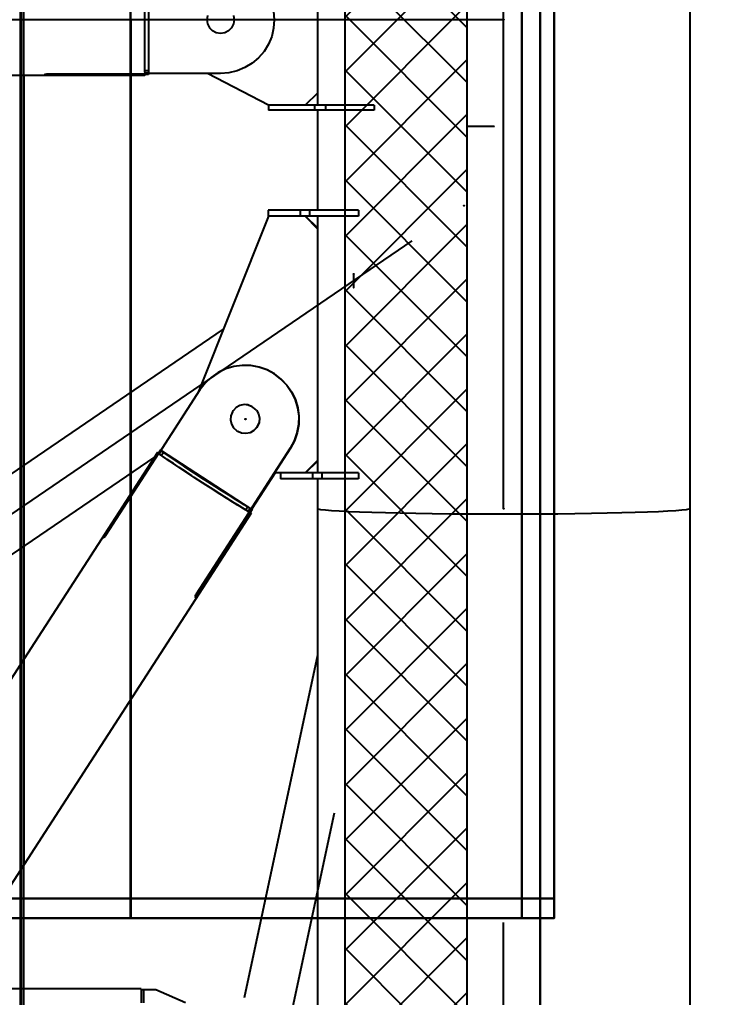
# Model space of a CAD drawing. Header units: millimetres. Extents: x 150209.93 to 150215.05, y 136675.65 to 136679.93.
# Drawn here: x 150211.3627 to 150211.4199, y 136677.7148 to 136677.7948 of the extents above; entities that cross this region are included whole.
import ezdxf

# ---------------------------------------------------------------- set-up
doc = ezdxf.new("R2010")
doc.units = ezdxf.units.MM
doc.header["$LTSCALE"] = 0.25
for name, pattern in [('CENTER', [50.8, 31.75, -6.35, 6.35, -6.35]), ('HIDDEN', [9.525, 6.35, -3.175]), ('XKITLINE00', [0]), ('XKITLINE02', [4, 2, -2])]:
    doc.linetypes.add(name, pattern=pattern)
doc.layers.add('Horizontal Surface', color=7, linetype='Continuous')
doc.layers.add('Wall', color=7, linetype='Continuous')
doc.styles.add('ROMANS', font='romans.shx')
doc.dimstyles.new('MD300', dxfattribs={"dimtxt": 2.5, "dimasz": 2.5, "dimexe": 1, "dimexo": 1, "dimgap": 0.5, "dimtad": 1, "dimdec": 1, "dimlfac": 50, "dimrnd": 0.5, "dimdsep": 46, "dimtxsty": 'ROMANS', "dimcen": 1, "dimclrd": 146, "dimclre": 146, "dimclrt": 30, "dimadec": 1, "dimazin": 2, "dimtfac": 1, "dimtdec": 1, "dimtmove": 0, "dimatfit": 1, "dimfxl": 1, "dimtolj": 1, "dimtzin": 0, "dimlwd": -1, "dimlwe": -1, "dimarcsym": 0})

# ---------------------------------------------------------------- blocks, each defined once
blk = doc.blocks.new('çatıı')
h = blk.add_hatch()
h.set_pattern_fill('ANSI37', color=1, scale=5, style=0)
h.set_pattern_definition([(45, (-69476.393, -4107.69), (-11.2253202, 11.2253202), []), (135, (-69476.393, -4107.69), (-11.2253202, -11.2253202), [])])
h.paths.add_polyline_path([(12355, 11470.27), (12305, 11470.27), (12305, 10170.27), (12355, 10170.27)])
at = {"color": 8, "linetype": 'CENTER'}
for p, q in [((11840, 11640.27), (12370, 10820.27)), ((12196.41, 11633.65), (12370, 10820.27)), ((12370, 10620.27), (12370, 11020.27)), ((12370, 10820.27), (11840, 10820.27)), ((11840, 10000.27), (12370, 10820.27)), ((12196.41, 10006.9), (12370, 10820.27)), ((12366.15, 10776.6), (12355.2, 10776.6)), ((11919.38, 10448.31), (12353.76, 10744.2)), ((12308.69, 10710.73), (12308.69, 10716.27)), ((12264.21, 10656.91), (12264.6, 10656.91)), ((12370, 8951.04), (12370, 10620.27))]:
    blk.add_line(p, q, dxfattribs=at)
at = {"color": 116, "linetype": 'XKITLINE02', "true_color": 0x136734}
for p, q in [((12172.3, 10060.36), (12172.3, 11600.44)), ((12172.84, 10060.36), (12172.84, 11600.44)), ((12173.69, 10060.36), (12173.69, 11600.44)), ((12305, 11470.27), (12305, 10170.27)), ((12355, 11470.27), (12355, 10170.27)), ((12172.3, 10409.49), (12172.3, 11231.06)), ((12172.84, 10409.49), (12172.84, 11231.06)), ((12173.69, 10474.48), (12173.69, 11231.06)), ((12173.69, 10797.42), (12173.69, 10843.12)), ((12173.69, 10638.05), (12173.69, 10605.03)), ((12173.69, 10558.63), (12173.69, 10474.48))]:
    blk.add_line(p, q, dxfattribs=at)
at = {"color": 116, "linetype": 'HIDDEN', "true_color": 0x136734}
for p, q in [((12305, 11470.27), (12305, 10170.27)), ((12355, 11470.27), (12355, 10170.27))]:
    blk.add_line(p, q, dxfattribs=at)
at = {"color": 1}
for p, q in [((12305, 11470.27), (12305, 10170.27)), ((12355, 11470.27), (12355, 10170.27))]:
    blk.add_line(p, q, dxfattribs=at)
at = {"color": 8, "linetype": 'XKITLINE00'}
for p, q in [((12446.2, 11020.27), (12446.2, 10620.27)), ((12293.8, 10850.27), (12293.8, 10790.27)), ((12223.2, 10798.8), (12223.2, 10842.61)), ((12224.7, 10839.58), (12224.7, 10798.4)), ((12248.87, 10822.01), (12248.6, 10820.27)), ((12259.52, 10822.01), (12259.8, 10820.27)), ((12275.92, 10823.72), (12276.2, 10820.27)), ((12248.6, 10820.27), (12248.87, 10818.54)), ((12248.87, 10818.54), (12249.66, 10816.98)), ((12250.9, 10815.74), (12249.66, 10816.98)), ((12258.73, 10816.98), (12257.49, 10815.74)), ((12259.52, 10818.54), (12258.73, 10816.98)), ((12259.8, 10820.27), (12259.52, 10818.54)), ((12275.92, 10816.83), (12275.12, 10813.48)), ((12276.2, 10820.27), (12275.92, 10816.83)), ((12252.46, 10814.95), (12250.9, 10815.74)), ((12254.2, 10814.67), (12252.46, 10814.95)), ((12255.93, 10814.95), (12254.2, 10814.67)), ((12257.49, 10815.74), (12255.93, 10814.95)), ((12275.12, 10813.48), (12273.8, 10810.29)), ((12273.8, 10810.29), (12271.99, 10807.34)), ((12269.75, 10804.72), (12267.13, 10802.48)), ((12271.99, 10807.34), (12269.75, 10804.72)), ((12264.18, 10800.67), (12260.99, 10799.35)), ((12267.13, 10802.48), (12264.18, 10800.67)), ((12223.2, 10797.42), (11986.8, 10797.42)), ((12182.19, 10797.77), (12182.11, 10797.74)), ((12182.11, 10797.74), (12182.11, 10797.72)), ((12182.19, 10797.69), (12182.11, 10797.72)), ((12182.36, 10797.84), (12182.19, 10797.77)), ((12182.36, 10797.67), (12182.19, 10797.69)), ((12182.6, 10797.89), (12182.36, 10797.84)), ((12182.6, 10797.65), (12182.36, 10797.67)), ((12182.89, 10797.93), (12182.6, 10797.89)), ((12182.89, 10797.64), (12182.6, 10797.65)), ((12183.2, 10797.94), (12182.89, 10797.93)), ((12182.89, 10797.93), (12182.89, 10797.64)), ((12183.2, 10797.63), (12182.89, 10797.64)), ((12223.2, 10797.94), (12183.2, 10797.94)), ((12183.2, 10797.94), (12183.2, 10797.63)), ((12223.2, 10797.63), (12183.2, 10797.63)), ((12224.7, 10799.42), (12223.2, 10799.42)), ((12223.2, 10798.8), (12223.2, 10797.42)), ((12224.7, 10798.4), (12223.2, 10798.4)), ((12254.2, 10798.27), (12223.2, 10798.27)), ((12224.7, 10798.06), (12223.2, 10798.06)), ((12224.7, 10797.96), (12223.2, 10797.96)), ((12224.7, 10797.92), (12223.2, 10797.92)), ((12224.7, 10798.27), (12224.7, 10798.06)), ((12224.7, 10798.06), (12224.7, 10797.96)), ((12224.7, 10797.96), (12224.7, 10797.92)), ((12273.76, 10785.29), (12248.81, 10798.27)), ((12257.64, 10798.55), (12254.2, 10798.27)), ((12260.99, 10799.35), (12257.64, 10798.55)), ((12293.8, 10790.27), (12288.8, 10785.27)), ((12293.8, 10790.27), (12293.8, 10785.27)), ((12317.11, 10785.27), (12273.76, 10785.27)), ((12273.76, 10785.27), (12273.76, 10783.27)), ((12292.65, 10785.27), (12292.65, 10783.27)), ((12297.11, 10785.27), (12297.11, 10783.27)), ((12317.11, 10785.27), (12317.11, 10783.27)), ((12317.11, 10783.27), (12273.76, 10783.27)), ((12293.8, 10783.27), (12293.8, 10742.41)), ((12273.71, 10742.41), (12273.71, 10739.91)), ((12310.63, 10742.41), (12273.71, 10742.41)), ((12286.83, 10742.41), (12286.83, 10739.91)), ((12290.64, 10742.41), (12290.64, 10739.91)), ((12310.63, 10742.41), (12310.63, 10739.91)), ((12273.81, 10739.91), (12244.87, 10667.5)), ((12310.63, 10739.91), (12273.71, 10739.91)), ((12288.8, 10739.91), (12293.79, 10734.93)), ((12288.98, 10739.91), (12293.8, 10735.1)), ((12293.8, 10739.91), (12293.8, 10634.91)), ((12255.33, 10693.66), (11956.48, 10490.09)), ((12256.3, 10677.44), (12253.19, 10675.95)), ((12259.6, 10678.42), (12256.3, 10677.44)), ((12263.02, 10678.88), (12259.6, 10678.42)), ((12263.11, 10678.88), (12263.02, 10678.88)), ((12266.47, 10678.8), (12263.02, 10678.88)), ((12263.11, 10678.88), (12263.1, 10678.88)), ((12266.56, 10678.8), (12263.11, 10678.88)), ((12269.87, 10678.18), (12266.47, 10678.8)), ((12269.95, 10678.18), (12266.56, 10678.8)), ((12273.12, 10677.03), (12269.87, 10678.18)), ((12273.21, 10677.03), (12269.95, 10678.18)), ((12276.15, 10675.39), (12273.12, 10677.03)), ((12276.24, 10675.39), (12273.21, 10677.03)), ((12250.35, 10673.99), (12247.85, 10671.6)), ((12253.19, 10675.95), (12250.35, 10673.99)), ((12278.9, 10673.29), (12276.15, 10675.39)), ((12278.98, 10673.29), (12276.24, 10675.39)), ((12278.9, 10673.29), (12281.28, 10670.79)), ((12278.98, 10673.29), (12281.36, 10670.79)), ((12245.75, 10668.86), (12228.93, 10642.83)), ((12247.85, 10671.6), (12245.75, 10668.86)), ((12281.28, 10670.79), (12283.23, 10667.95)), ((12281.36, 10670.79), (12283.32, 10667.95)), ((12283.23, 10667.95), (12284.73, 10664.84)), ((12283.32, 10667.95), (12284.81, 10664.84)), ((12284.73, 10664.84), (12285.71, 10661.53)), ((12284.81, 10664.84), (12285.8, 10661.53)), ((12260.58, 10661.61), (12259.41, 10660.3)), ((12262.1, 10662.48), (12260.58, 10661.61)), ((12263.81, 10662.85), (12262.1, 10662.48)), ((12265.55, 10662.67), (12263.81, 10662.85)), ((12263.84, 10662.85), (12263.81, 10662.85)), ((12263.84, 10662.85), (12263.83, 10662.85)), ((12265.54, 10662.68), (12263.84, 10662.85)), ((12267.15, 10661.96), (12265.55, 10662.67)), ((12267.18, 10661.96), (12265.58, 10662.67)), ((12267.57, 10661.69), (12267.15, 10661.96)), ((12267.18, 10661.96), (12267.15, 10661.96)), ((12267.6, 10661.69), (12267.18, 10661.96)), ((12268.87, 10660.52), (12267.57, 10661.69)), ((12267.6, 10661.69), (12267.57, 10661.69)), ((12268.9, 10660.52), (12267.6, 10661.69)), ((12285.71, 10661.53), (12286.17, 10658.11)), ((12285.8, 10661.53), (12286.26, 10658.11)), ((12258.43, 10658.28), (12258.25, 10656.54)), ((12259.14, 10659.88), (12258.43, 10658.28)), ((12259.41, 10660.3), (12259.14, 10659.88)), ((12268.87, 10660.52), (12269.75, 10659.01)), ((12268.9, 10660.52), (12269.78, 10659.01)), ((12269.75, 10659.01), (12270.12, 10657.29)), ((12269.78, 10659.01), (12270.15, 10657.29)), ((12270.12, 10657.29), (12269.94, 10655.55)), ((12270.15, 10657.29), (12269.97, 10655.55)), ((12286.17, 10658.11), (12286.08, 10654.66)), ((12286.26, 10658.11), (12286.17, 10654.66)), ((12258.25, 10656.54), (12258.62, 10654.82)), ((12258.62, 10654.82), (12259.5, 10653.31)), ((12260.8, 10652.14), (12259.5, 10653.31)), ((12268.96, 10653.53), (12267.79, 10652.22)), ((12268.99, 10653.53), (12267.82, 10652.22)), ((12269.23, 10653.95), (12268.96, 10653.53)), ((12268.99, 10653.53), (12268.96, 10653.53)), ((12269.26, 10653.95), (12268.99, 10653.53)), ((12269.94, 10655.55), (12269.23, 10653.95)), ((12269.26, 10653.95), (12269.23, 10653.95)), ((12269.97, 10655.55), (12269.26, 10653.95)), ((12286.08, 10654.66), (12285.46, 10651.26)), ((12286.17, 10654.66), (12285.55, 10651.26)), ((12261.22, 10651.87), (12260.8, 10652.14)), ((12262.82, 10651.16), (12261.22, 10651.87)), ((12264.56, 10650.98), (12262.82, 10651.16)), ((12266.28, 10651.34), (12264.56, 10650.98)), ((12264.59, 10650.98), (12264.56, 10650.98)), ((12264.59, 10650.98), (12264.57, 10650.98)), ((12266.3, 10651.34), (12264.59, 10650.98)), ((12267.79, 10652.22), (12266.28, 10651.34)), ((12267.82, 10652.22), (12266.3, 10651.34)), ((12285.46, 10651.26), (12284.32, 10648)), ((12285.55, 10651.26), (12284.41, 10648)), ((12282.76, 10644.97), (12244.23, 10585.35)), ((12282.68, 10644.97), (12265.85, 10618.94)), ((12284.32, 10648), (12282.68, 10644.97)), ((12282.76, 10644.97), (12282.68, 10644.97)), ((12284.41, 10648), (12282.76, 10644.97)), ((12284.41, 10648), (12284.32, 10648)), ((12228.41, 10643.29), (11948.33, 10209.97)), ((12227.27, 10641.53), (11971.33, 10467.19)), ((12228.52, 10643.16), (12206.81, 10609.57)), ((12228.87, 10642.87), (12207.16, 10609.28)), ((12228.72, 10643.16), (12228.41, 10643.29)), ((12228.41, 10643.29), (12228.52, 10643.16)), ((12228.96, 10642.87), (12228.52, 10643.16)), ((12228.86, 10643.07), (12228.72, 10643.16)), ((12229.63, 10644.26), (12228.82, 10643)), ((12228.82, 10643), (12228.89, 10642.92)), ((12229.23, 10642.63), (12228.87, 10642.87)), ((12229.29, 10642.54), (12228.87, 10642.87)), ((12229.7, 10644.18), (12228.89, 10642.92)), ((12228.96, 10642.87), (12228.89, 10642.92)), ((12229.23, 10642.64), (12228.93, 10642.83)), ((12230.04, 10643.89), (12229.23, 10642.63)), ((12230.06, 10642.02), (12229.23, 10642.63)), ((12230.57, 10641.63), (12229.29, 10642.54)), ((12229.64, 10644.28), (12229.63, 10644.26)), ((12229.63, 10644.26), (12229.7, 10644.18)), ((12229.73, 10644.26), (12229.64, 10644.28)), ((12229.77, 10644.13), (12229.7, 10644.18)), ((12229.82, 10644.21), (12229.73, 10644.26)), ((12266.36, 10620.39), (12230.04, 10643.89)), ((12230.87, 10643.28), (12230.04, 10643.89)), ((12230.87, 10643.28), (12230.06, 10642.02)), ((12231.3, 10641.15), (12230.06, 10642.02)), ((12232.38, 10640.39), (12230.57, 10641.63)), ((12232.12, 10642.41), (12230.87, 10643.28)), ((12232.94, 10640.02), (12231.3, 10641.15)), ((12233.76, 10641.28), (12232.12, 10642.41)), ((12235.75, 10639.94), (12233.76, 10641.28)), ((12234.64, 10638.86), (12232.38, 10640.39)), ((12234.93, 10638.68), (12232.94, 10640.02)), ((12237.3, 10637.09), (12234.64, 10638.86)), ((12237.23, 10637.15), (12234.93, 10638.68)), ((12238.04, 10638.41), (12235.75, 10639.94)), ((12239.77, 10635.47), (12237.23, 10637.15)), ((12240.27, 10635.13), (12237.3, 10637.09)), ((12240.58, 10636.73), (12238.04, 10638.41)), ((12243.31, 10634.94), (12240.58, 10636.73)), ((12293.79, 10639.9), (12288.81, 10634.91)), ((12293.8, 10639.73), (12288.98, 10634.91)), ((12242.49, 10633.68), (12239.77, 10635.47)), ((12243.46, 10633.04), (12240.27, 10635.13)), ((12245.35, 10631.82), (12242.49, 10633.68)), ((12246.16, 10633.08), (12243.31, 10634.94)), ((12246.78, 10630.88), (12243.46, 10633.04)), ((12249.06, 10631.2), (12246.16, 10633.08)), ((12276.48, 10634.91), (12266.97, 10620.2)), ((12276.57, 10634.91), (12267.03, 10620.15)), ((12278.7, 10634.91), (12276.28, 10634.91)), ((12278.7, 10634.91), (12278.7, 10632.41)), ((12310.63, 10634.91), (12278.7, 10634.91)), ((12291.83, 10634.91), (12291.83, 10632.41)), ((12295.64, 10634.91), (12295.64, 10632.41)), ((12310.63, 10634.91), (12310.63, 10632.41)), ((12248.25, 10629.94), (12245.35, 10631.82)), ((12250.12, 10628.73), (12246.78, 10630.88)), ((12251.14, 10628.09), (12248.25, 10629.94)), ((12251.95, 10629.35), (12249.06, 10631.2)), ((12253.38, 10626.64), (12250.12, 10628.73)), ((12254.75, 10627.56), (12251.95, 10629.35)), ((12310.63, 10632.41), (12278.7, 10632.41)), ((12293.8, 10632.41), (12293.8, 10620.27)), ((12253.94, 10626.3), (12251.14, 10628.09)), ((12256.47, 10624.68), (12253.38, 10626.64)), ((12256.59, 10624.62), (12253.94, 10626.3)), ((12257.41, 10625.88), (12254.75, 10627.56)), ((12259.29, 10622.91), (12256.47, 10624.68)), ((12259.84, 10624.35), (12257.41, 10625.88)), ((12259.03, 10623.09), (12256.59, 10624.62)), ((12261.19, 10621.75), (12259.03, 10623.09)), ((12261.75, 10621.38), (12259.29, 10622.91)), ((12262, 10623.01), (12259.84, 10624.35)), ((12263.02, 10620.62), (12261.19, 10621.75)), ((12263.79, 10620.14), (12261.75, 10621.38)), ((12263.83, 10621.88), (12262, 10623.01)), ((12265.3, 10621), (12263.83, 10621.88)), ((12265.3, 10621), (12264.48, 10619.74)), ((12266.36, 10620.39), (12265.3, 10621)), ((12266.76, 10618.47), (11986.68, 10185.15)), ((12265.9, 10618.9), (12244.19, 10585.31)), ((12266.44, 10618.61), (12244.73, 10585.02)), ((12264.48, 10619.74), (12263.02, 10620.62)), ((12265.33, 10619.22), (12263.79, 10620.14)), ((12265.54, 10619.13), (12264.48, 10619.74)), ((12265.9, 10618.9), (12265.33, 10619.22)), ((12266.36, 10620.39), (12265.54, 10619.13)), ((12265.85, 10618.94), (12265.54, 10619.14)), ((12265.9, 10618.9), (12265.54, 10619.13)), ((12265.88, 10618.94), (12265.85, 10618.94)), ((12265.88, 10618.94), (12265.87, 10618.92)), ((12266.08, 10618.85), (12265.94, 10618.94)), ((12266.44, 10618.61), (12265.94, 10618.94)), ((12266.89, 10620.11), (12266.08, 10618.85)), ((12266.25, 10618.77), (12266.08, 10618.85)), ((12267.06, 10620.03), (12266.25, 10618.77)), ((12266.34, 10618.75), (12266.25, 10618.77)), ((12267.15, 10620.01), (12266.34, 10618.75)), ((12266.65, 10618.61), (12266.37, 10618.79)), ((12266.76, 10618.47), (12266.44, 10618.61)), ((12266.65, 10618.61), (12266.76, 10618.47)), ((12266.89, 10620.11), (12266.76, 10620.2)), ((12267.1, 10620.11), (12266.82, 10620.29)), ((12267.06, 10620.03), (12266.89, 10620.11)), ((12267.15, 10620.01), (12267.06, 10620.03)), ((12267.1, 10620.11), (12267.17, 10620.03)), ((12267.17, 10620.03), (12267.15, 10620.01)), ((12294.16, 10620.05), (12293.8, 10620.27)), ((12294.16, 10620.05), (12293.8, 10620.27)), ((12293.8, 10620.27), (12293.8, 10037.15)), ((12295.26, 10619.83), (12294.16, 10620.05)), ((12295.26, 10619.83), (12294.16, 10620.05)), ((12297.08, 10619.61), (12295.26, 10619.83)), ((12297.08, 10619.61), (12295.26, 10619.83)), ((12299.6, 10619.39), (12297.08, 10619.61)), ((12299.6, 10619.39), (12297.08, 10619.61)), ((12302.79, 10619.19), (12299.6, 10619.39)), ((12306.64, 10619), (12302.79, 10619.19)), ((12311.09, 10618.82), (12306.64, 10619)), ((12316.11, 10618.65), (12311.09, 10618.82)), ((12321.65, 10618.5), (12316.11, 10618.65)), ((12327.66, 10618.36), (12321.65, 10618.5)), ((12334.07, 10618.25), (12327.66, 10618.36)), ((12340.83, 10618.15), (12334.07, 10618.25)), ((12347.88, 10618.07), (12340.83, 10618.15)), ((12355.13, 10618.02), (12347.88, 10618.07)), ((12362.53, 10617.99), (12355.13, 10618.02)), ((12370, 10617.97), (12362.53, 10617.99)), ((12377.46, 10617.99), (12370, 10617.97)), ((12384.86, 10618.02), (12377.46, 10617.99)), ((12392.12, 10618.07), (12384.86, 10618.02)), ((12399.16, 10618.15), (12392.12, 10618.07)), ((12405.92, 10618.25), (12399.16, 10618.15)), ((12412.33, 10618.36), (12405.92, 10618.25)), ((12418.34, 10618.5), (12412.33, 10618.36)), ((12423.88, 10618.65), (12418.34, 10618.5)), ((12428.9, 10618.82), (12423.88, 10618.65)), ((12433.35, 10619), (12428.9, 10618.82)), ((12437.2, 10619.19), (12433.35, 10619)), ((12440.39, 10619.39), (12437.2, 10619.19)), ((12442.91, 10619.61), (12440.39, 10619.39)), ((12442.91, 10619.61), (12440.39, 10619.39)), ((12444.73, 10619.83), (12442.91, 10619.61)), ((12444.73, 10619.83), (12442.91, 10619.61)), ((12445.83, 10620.05), (12444.73, 10619.83)), ((12445.83, 10620.05), (12444.73, 10619.83)), ((12446.2, 10620.27), (12445.83, 10620.05)), ((12446.2, 10620.27), (12445.83, 10620.05)), ((12446.2, 10620.27), (12446.2, 8951.04)), ((12206.31, 10608.75), (12206.2, 10608.55)), ((12206.45, 10608.99), (12206.31, 10608.75)), ((12206.62, 10609.27), (12206.45, 10608.99)), ((12206.76, 10608.74), (12206.57, 10608.54)), ((12206.81, 10609.57), (12206.62, 10609.27)), ((12206.99, 10609.03), (12206.62, 10609.27)), ((12206.96, 10608.99), (12206.76, 10608.74)), ((12207.19, 10609.32), (12206.81, 10609.57)), ((12207.16, 10609.28), (12206.96, 10608.99)), ((12206.2, 10608.55), (12206.14, 10608.42)), ((12206.14, 10608.41), (12206.17, 10608.34)), ((12206.26, 10608.33), (12206.17, 10608.34)), ((12206.4, 10608.4), (12206.26, 10608.33)), ((12206.57, 10608.54), (12206.4, 10608.4)), ((12243.87, 10584.72), (12243.78, 10584.45)), ((12244.02, 10585.01), (12243.87, 10584.72)), ((12244.19, 10585.31), (12244.02, 10585.01)), ((12244.54, 10584.73), (12244.04, 10585.06)), ((12244.73, 10585.02), (12244.23, 10585.35)), ((12244.54, 10584.73), (12244.35, 10584.47)), ((12244.73, 10585.02), (12244.54, 10584.73)), ((12243.78, 10584.45), (12243.74, 10584.23)), ((12243.74, 10584.23), (12243.75, 10584.07)), ((12243.75, 10584.07), (12243.81, 10583.98)), ((12243.91, 10583.97), (12243.81, 10583.98)), ((12244.03, 10584.08), (12243.92, 10583.98)), ((12244.17, 10584.24), (12244.03, 10584.08)), ((12244.35, 10584.47), (12244.17, 10584.24)), ((12293.8, 10560.35), (12263.87, 10420.13)), ((12221.68, 10423.9), (12168.99, 10423.9)), ((12221.68, 10423.9), (12221.68, 10422.21)), ((12222.68, 10423.48), (12221.68, 10423.48)), ((12221.68, 10422.21), (12221.68, 10418.05)), ((12227.68, 10423.47), (12222.68, 10423.47)), ((12222.68, 10423.47), (12222.68, 10423.45)), ((12222.68, 10423.45), (12222.68, 10423.43)), ((12222.68, 10423.43), (12222.68, 10421.69)), ((12222.68, 10421.69), (12222.68, 10418.06)), ((12239.86, 10418.05), (12227.68, 10423.47))]:
    blk.add_line(p, q, dxfattribs=at)
at = {"color": 7, "linetype": 'XKITLINE00'}
for p, q in [((12173.69, 10797.42), (12173.69, 10638.05)), ((12173.69, 10605.03), (12173.69, 10558.63)), ((12173.69, 10409.49), (12173.69, 10474.48))]:
    blk.add_line(p, q, dxfattribs=at)
at = {"color": 8, "linetype": 'XKITLINE00'}
for centre in [(12254.2, 10820.27), (12370, 10820.27), (12370, 10820.27), (12370, 10820.27), (12370, 10820.27), (12370, 10820.27), (12355.2, 10776.6), (12366.15, 10776.6), (12353.76, 10744.2), (12308.69, 10716.27), (12308.69, 10710.73), (12264.21, 10656.91), (12264.6, 10656.91), (12370, 10620.27), (12370, 10620.27)]:
    blk.add_circle(centre, 0.05, dxfattribs=at)
blk = doc.blocks.new('*D4')
at = {"color": 146, "transparency": 16777216}
for p, q in [((150211.389635, 136678.626031), (150212.053944, 136678.624802)), ((150211.358006, 136677.744973), (150211.357786, 136677.626088)), ((150212.082314, 136677.743633), (150212.082095, 136677.624748))]:
    blk.add_line(p, q, dxfattribs=at)
for points in [[(150211.389644, 136678.631031), (150211.389626, 136678.621031), (150211.359635, 136678.626086)], [(150212.053953, 136678.629802), (150212.053935, 136678.619802), (150212.083944, 136678.624747)]]:
    blk.add_solid(points, dxfattribs=at)
at = {"layer": 'DEFPOINTS', "color": 0, "transparency": 16777216}
for p in [(150211.359855, 136678.744971), (150212.084164, 136678.743631), (150212.083944, 136678.624747)]:
    blk.add_point(p, dxfattribs=at)
at = {"color": 30, "transparency": 16777216, "insert": (150211.721836, 136678.650416), "char_height": 0.03, "attachment_point": 5, "rotation": 359.89403, "style": 'ROMANS'}
blk.add_mtext('\\A1;36', dxfattribs=at)
blk = doc.blocks.new('*D47')
at = {"color": 146, "transparency": 16777216}
for p, q in [((150211.435277, 136678.309963), (150213.475468, 136678.309963)), ((150211.405277, 136677.474877), (150211.405277, 136677.309963)), ((150213.505468, 136677.474877), (150213.505468, 136677.309963))]:
    blk.add_line(p, q, dxfattribs=at)
for points in [[(150211.435277, 136678.314963), (150211.435277, 136678.304963), (150211.405277, 136678.309963)], [(150213.475468, 136678.314963), (150213.475468, 136678.304963), (150213.505468, 136678.309963)]]:
    blk.add_solid(points, dxfattribs=at)
at = {"layer": 'DEFPOINTS', "color": 0, "transparency": 16777216}
for p in [(150211.405277, 136678.474877), (150213.505468, 136678.474877, 0.004), (150213.505468, 136678.309963)]:
    blk.add_point(p, dxfattribs=at)
at = {"color": 30, "transparency": 16777216, "insert": (150212.455372, 136678.334963), "char_height": 0.03, "attachment_point": 5, "style": 'ROMANS'}
blk.add_mtext('\\A1;105', dxfattribs=at)

msp = doc.modelspace()

# ---------------------------------------------------------------- linework, layer by layer
at = {"layer": 'Horizontal Surface', "color": 54}
for points in [[(150211.361125, 136677.721309, 0.004), (150211.361116, 136677.868375, 0.004), (150211.371759, 136677.868375, 0.047004), (150211.371773, 136677.721309, 0.047004)], [(150211.371759, 136677.721309, 0.047004), (150211.371745, 136677.868375, 0.047004), (150211.403759, 136677.868375, 0.055005), (150211.403772, 136677.721309, 0.055005)], [(150211.403772, 136677.721309, 0.053005), (150211.406427, 136677.721309, 0.053005), (150211.406427, 136677.868375, 0.053005), (150211.403772, 136677.868375, 0.053005)], [(150211.403772, 136677.721309, 0.055005), (150211.406427, 136677.721309, 0.055005), (150211.406427, 136677.868375, 0.055005), (150211.403772, 136677.868375, 0.055005)], [(150211.403772, 136677.721309, 0.004), (150211.403772, 136677.722937, 0.004), (150211.361116, 136677.722937, 0.004), (150211.361116, 136677.721309, 0.004)]]:
    msp.add_polyline3d(points, close=True, dxfattribs=at)

# ---------------------------------------------------------------- block references
at = {"xscale": 0.0002000170049888334, "yscale": 0.0002000170049888334, "zscale": 0.0002000170049888334}
msp.add_blockref('çatıı', (150208.928067, 136675.630592), dxfattribs=at)

# ---------------------------------------------------------------- dimensions: what is measured, and where the dimension line sits
for p1, p2, distance, picture, middle in [((150211.359855, 136678.744971), (150212.084164, 136678.743631), -0.118885, '*D4', (150211.721836, 136678.650416)), ((150211.405277, 136678.474877), (150213.505468, 136678.474877, 0.004), -0.164914, '*D47', (150212.455372, 136678.334963))]:
    dim = msp.add_aligned_dim(p1=p1, p2=p2, distance=distance, dimstyle='MD300', override={"dimtxt": 0.03, "dimasz": 0.03, "dimgap": 0.01})
    dim.commit()
    dim.dimension.update_dxf_attribs({"geometry": picture, "text_midpoint": middle})

# ---------------------------------------------------------------- meshes
at = {"layer": 'Wall'}
mesh = msp.add_polyface(dxfattribs=at)
corners = [(150213.505468, 136678.198052), (150213.505468, 136678.198052, 0.004), (150213.505468, 136677.114753), (150213.505468, 136677.114753, 0.004), (150211.405277, 136677.114753), (150211.405277, 136677.114753, 0.004), (150211.405277, 136678.474877), (150211.405277, 136678.474877, 0.004), (150213.505468, 136678.474877), (150213.505468, 136678.474877, 0.004), (150213.505468, 136678.198052), (150213.505468, 136678.198052, 0.004)]
mesh.append_faces([[corners[k] for k in face] for face in [(0, 1, 3, 2), (2, 3, 5, 4), (4, 5, 7, 6), (6, 7, 9, 8), (8, 9, 11, 10)]], dxfattribs={"color": 7})
mesh = msp.add_polyface(dxfattribs=at)
corners = [(150211.405277, 136677.391578), (150211.405277, 136677.391578, 0.004), (150211.735307, 136677.391578), (150211.735307, 136677.391578, 0.004), (150211.735307, 136677.648552), (150211.735307, 136677.648552, 0.004), (150211.76331, 136677.674623), (150211.76331, 136677.674623, 0.004), (150211.785287, 136677.705944), (150211.785287, 136677.705944, 0.004), (150211.800263, 136677.741148), (150211.800263, 136677.741148, 0.004), (150211.807614, 136677.778701), (150211.807614, 136677.778701, 0.004), (150211.806963, 136677.816955), (150211.806963, 136677.816955, 0.004), (150211.798413, 136677.854246), (150211.798413, 136677.854246, 0.004), (150211.782261, 136677.888936), (150211.782261, 136677.888936, 0.004), (150211.759259, 136677.919514), (150211.759259, 136677.919514, 0.004), (150211.735307, 136677.941078), (150211.735307, 136677.941078, 0.004), (150211.735307, 136678.198052), (150211.735307, 136678.198052, 0.004), (150211.405277, 136678.198052), (150211.405277, 136678.198052, 0.004)]
mesh.append_faces([[corners[k] for k in face] for face in [(0, 1, 3, 2), (2, 3, 5, 4), (4, 5, 7, 6), (6, 7, 9, 8), (8, 9, 11, 10), (10, 11, 13, 12), (12, 13, 15, 14), (14, 15, 17, 16), (16, 17, 19, 18), (18, 19, 21, 20), (20, 21, 23, 22), (22, 23, 25, 24), (24, 25, 27, 26)]], dxfattribs={"color": 7})
mesh = msp.add_polyface(dxfattribs=at)
corners = [(150211.405277, 136677.611598), (150211.405277, 136677.611598, 0.004), (150211.515287, 136677.611598), (150211.515287, 136677.611598, 0.004), (150211.515287, 136677.978032), (150211.515287, 136677.978032, 0.004), (150211.405277, 136677.978032), (150211.405277, 136677.978032, 0.004)]
mesh.append_faces([[corners[k] for k in face] for face in [(0, 1, 3, 2), (2, 3, 5, 4), (4, 5, 7, 6)]], dxfattribs={"color": 7})
mesh = msp.add_polyface(dxfattribs=at)
corners = [(150211.403772, 136677.721309, 0.053005), (150211.403772, 136677.721309, 0.055005), (150211.403772, 136677.868375, 0.053005), (150211.403772, 136677.868375, 0.055005)]
mesh.append_faces([[corners[k] for k in face] for face in [(0, 1, 3, 2)]], dxfattribs={"color": 54})
mesh = msp.add_polyface(dxfattribs=at)
corners = [(150211.406427, 136677.868375, 0.053005), (150211.406427, 136677.868375, 0.055005), (150211.406427, 136677.721309, 0.053005), (150211.406427, 136677.721309, 0.055005)]
mesh.append_faces([[corners[k] for k in face] for face in [(0, 1, 3, 2)]], dxfattribs={"color": 54})
mesh = msp.add_polyface(dxfattribs=at)
corners = [(150211.403772, 136677.722937), (150211.403772, 136677.722937, 0.004), (150211.361116, 136677.722937), (150211.361116, 136677.722937, 0.004)]
mesh.append_faces([[corners[k] for k in face] for face in [(0, 1, 3, 2)]], dxfattribs={"color": 54})
mesh = msp.add_polyface(dxfattribs=at)
corners = [(150211.403772, 136677.722937), (150211.403772, 136677.722937, 0.053005), (150211.406427, 136677.722937), (150211.406427, 136677.722937, 0.053005)]
mesh.append_faces([[corners[k] for k in face] for face in [(0, 1, 3, 2)]], dxfattribs={"color": 54})
mesh = msp.add_polyface(dxfattribs=at)
corners = [(150211.403772, 136677.721309), (150211.403772, 136677.721309, 0.053005), (150211.403772, 136677.722937), (150211.403772, 136677.722937, 0.053005)]
mesh.append_faces([[corners[k] for k in face] for face in [(0, 1, 3, 2)]], dxfattribs={"color": 54})
mesh = msp.add_polyface(dxfattribs=at)
corners = [(150211.406427, 136677.722937), (150211.406427, 136677.722937, 0.053005), (150211.406427, 136677.721309), (150211.406427, 136677.721309, 0.053005)]
mesh.append_faces([[corners[k] for k in face] for face in [(0, 1, 3, 2)]], dxfattribs={"color": 54})
mesh = msp.add_polyface(dxfattribs=at)
corners = [(150211.361116, 136677.721309), (150211.361116, 136677.721309, 0.004), (150211.403772, 136677.721309), (150211.403772, 136677.721309, 0.004)]
mesh.append_faces([[corners[k] for k in face] for face in [(0, 1, 3, 2)]], dxfattribs={"color": 54})
mesh = msp.add_polyface(dxfattribs=at)
corners = [(150211.361116, 136677.721309, 0.004), (150211.361116, 136677.721309, 0.004), (150211.371759, 136677.721309, 0.004), (150211.371759, 136677.721309, 0.047004)]
mesh.append_faces([[corners[k] for k in face] for face in [(0, 1, 3, 2)]], dxfattribs={"color": 54})
mesh = msp.add_polyface(dxfattribs=at)
corners = [(150211.371759, 136677.721309, 0.004), (150211.371759, 136677.721309, 0.047004), (150211.403772, 136677.721309, 0.004), (150211.403772, 136677.721309, 0.055005)]
mesh.append_faces([[corners[k] for k in face] for face in [(0, 1, 3, 2)]], dxfattribs={"color": 54})
mesh = msp.add_polyface(dxfattribs=at)
corners = [(150211.403772, 136677.721309), (150211.403772, 136677.721309, 0.055005), (150211.406427, 136677.721309), (150211.406427, 136677.721309, 0.055005)]
mesh.append_faces([[corners[k] for k in face] for face in [(0, 1, 3, 2)]], dxfattribs={"color": 54})

doc.saveas('drawing.dxf')
